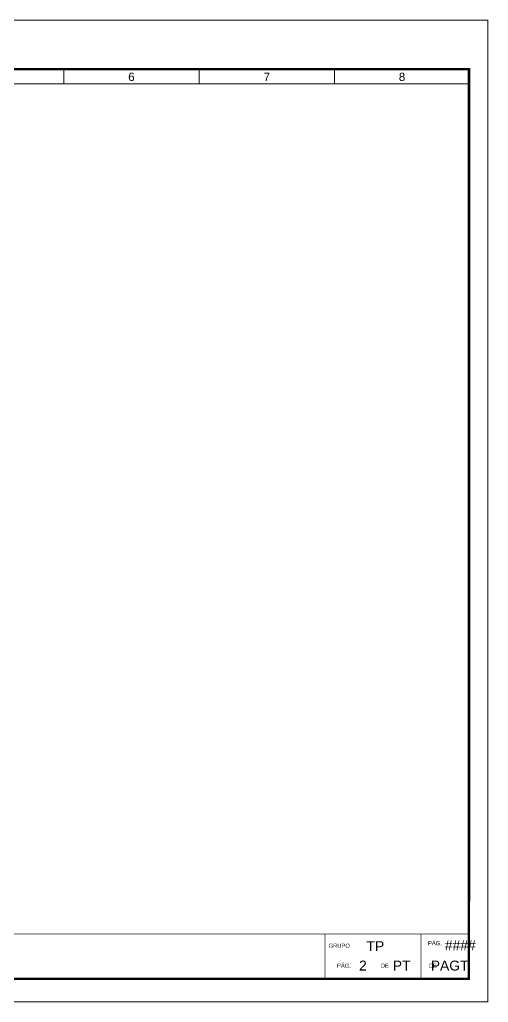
# Model space of a CAD drawing. Header units: millimetres. Extents: x 0 to 3797, y 0 to 1394.
# Drawn here: x 278.6 to 420.2, y 0 to 297.2 of the extents above; entities that cross this region are included whole.
import ezdxf
from ezdxf.enums import TextEntityAlignment as Align

# ---------------------------------------------------------------- set-up
doc = ezdxf.new("R2010")
doc.units = ezdxf.units.MM
doc.layers.add('eProC - L2', color=41, linetype='Continuous', lineweight=20)
doc.styles.get("Standard").update_dxf_attribs({"font": 'arial.ttf'})

# ---------------------------------------------------------------- blocks, each defined once
blk = doc.blocks.new('eproc_rotulo_010')
at = {"layer": 'eProC - L2', "color": 0, "lineweight": 5, "const_width": 0.233}
for points in [[(0.12, 297.12), (420.12, 297.12), (420.12, 0.12), (0.12, 0.12), (0.12, 297.12)], [(5.9, 20.72), (414.37, 20.7)]]:
    blk.add_lwpolyline(points, dxfattribs=at)
at = {"layer": 'eProC - L2', "color": 0}
blk.add_lwpolyline([(420.12, 0.12), (420.12, 297.12), (0.12, 297.12), (0.12, 0.12), (420.12, 0.12)], dxfattribs=at)
at = {"layer": 'eProC - L2', "color": 0, "lineweight": 40, "const_width": 0.75}
blk.add_lwpolyline([(5.92, 7.13), (414.37, 7.11), (414.4, 282.24), (5.95, 282.27)], close=True, dxfattribs=at)
at = {"layer": 'eProC - L2', "color": 0, "lineweight": 5, "const_width": 0.233}
for points in [[(373.76, 277.83), (332.86, 277.83), (332.86, 282.27), (373.76, 282.27)], [(414.6, 277.83), (373.71, 277.83), (373.71, 282.27), (414.6, 282.27)], [(292.02, 277.82), (251.12, 277.82), (251.12, 282.25), (292.02, 282.25)], [(332.86, 277.82), (291.97, 277.82), (291.97, 282.25), (332.86, 282.25)]]:
    blk.add_lwpolyline(points, close=True, dxfattribs=at)
at = {"layer": 'eProC - L2', "color": 0, "lineweight": 0, "const_width": 0.233}
for points in [[(370.87, 7.1), (370.87, 20.7)], [(399.87, 7.1), (399.87, 20.7)]]:
    blk.add_lwpolyline(points, dxfattribs=at)
at = {"layer": 'eProC - L2', "color": 0, "lineweight": 20, "char_height": 2.5, "attachment_point": 8}
for s, insert in [('{\\fArial|b0|i0|c0|p18;6}', (312.41, 278.66)), ('{\\fArial|b0|i0|c0|p18;7}', (353.31, 278.66)), ('{\\fArial|b0|i0|c0|p18;8}', (394.16, 278.66))]:
    blk.add_mtext(s, dxfattribs=dict(at, insert=insert))
at = {"layer": 'eProC - L2', "color": 0, "char_height": 1.2552, "attachment_point": 7}
for s, insert in [('{\\fArial|b0|i0|c0|p18;PÁG.}', (402.01, 17.26)), ('{\\fArial|b0|i0|c0|p18;GRUPO}', (371.96, 16.49)), ('{\\fArial|b0|i0|c0|p18;PÁG.}', (374.51, 10.46)), ('{\\fArial|b0|i0|c0|p18;DE}', (387.74, 10.46)), ('{\\fArial|b0|i0|c0|p18;DE}', (402.24, 10.46))]:
    blk.add_mtext(s, dxfattribs=dict(at, insert=insert))
at = {"layer": 'eProC - L2', "color": 0}
for tag, p in [('GR', (386.11, 17)), ('PGRAL', (411.76, 17.25)), ('PG', (382.35, 11.13)), ('PT', (394.05, 11.13)), ('PAGT', (408.55, 11.13))]:
    blk.add_attdef(tag, text='', height=3, dxfattribs=at).set_placement(p, align=Align.MIDDLE_CENTER)
for tag, height, p in [('CONF', 2.31, (60.16, 14.76)), ('CLIENTE', 2.31, (111.99, 14.74)), ('DESC_1', 2.5, (262.25, 14.94)), ('DESC__2', 1.8, (262.25, 10.51)), ('ULT', 2.31, (60.16, 8.79)), ('ARCH', 2.31, (98.32, 8.46)), ('FECHA', 2.31, (139.94, 8.5))]:
    blk.add_attdef(tag, text='', height=height, dxfattribs=at).set_placement(p, align=Align.CENTER)
at = {"layer": 'eProC - L2', "color": 0, "flags": 9}
blk.add_attdef('WD_TB', (0.12, 0.12), '', height=2.5, dxfattribs=at)

msp = doc.modelspace()

# ---------------------------------------------------------------- block references
at = {"layer": 'eProC - L2'}
ref = msp.add_blockref('eproc_rotulo_010', (0, 0), dxfattribs=at)
ref.add_attrib('PAGT', 'PAGT', dxfattribs={"color": 0, "height": 3}).set_placement((408.547, 11.125), align=Align.MIDDLE_CENTER)
ref.add_attrib('PGRAL', '####', dxfattribs={"color": 0, "height": 3}).set_placement((411.757, 17.25), align=Align.MIDDLE_CENTER)
ref.add_attrib('PT', 'PT', dxfattribs={"color": 0, "height": 3}).set_placement((394.046, 11.125), align=Align.MIDDLE_CENTER)
ref.add_attrib('GR', 'TP', dxfattribs={"color": 0, "height": 3}).set_placement((386.111, 16.997), align=Align.MIDDLE_CENTER)
ref.add_attrib('PG', '2', dxfattribs={"color": 0, "height": 3}).set_placement((382.349, 11.126), align=Align.MIDDLE_CENTER)

doc.saveas('drawing.dxf')
